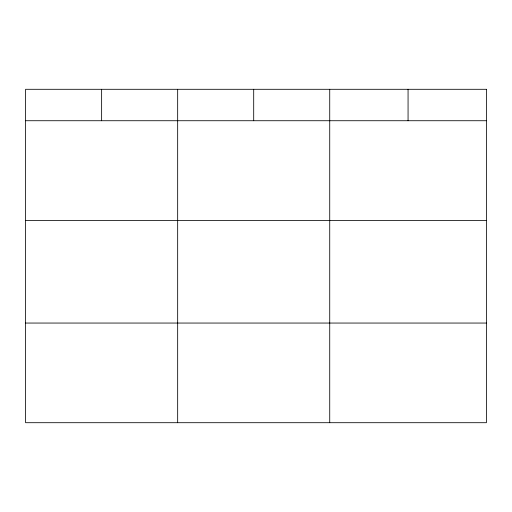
<?xml version="1.0" encoding="UTF-8"?>
<svg xmlns="http://www.w3.org/2000/svg" width="512" height="512" viewBox="0 0 512 512"><rect width="100%" height="100%" fill="white"/><g stroke="black" fill="none" stroke-linecap="round" stroke-linejoin="round"><path stroke-width="0.77" d="M25.6 120.73L486.4 120.73M25.6 220.384L486.4 220.384M25.6 323.053L486.4 323.053M408.064 89.299L408.064 120.73M329.728 89.299L329.728 422.701M253.696 89.299L253.696 120.73M177.664 89.299L177.664 422.701M101.632 89.299L101.632 120.73M486.4 89.299L25.6 89.299L25.6 422.701L486.4 422.701L486.4 89.299"/></g></svg>
